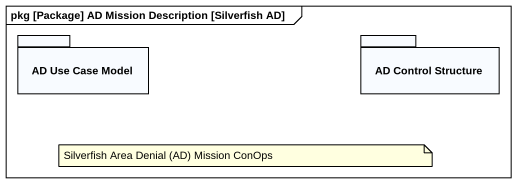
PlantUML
@startuml
mainframe pkg [Package] AD Mission Description [Silverfish AD]
package "AD Use Case Model" as AD_Use_Case_Model {
}
package "AD Control Structure" as AD_Control_Structure {
}
note as N1
  Silverfish Area Denial (AD) Mission ConOps
end note
@enduml
